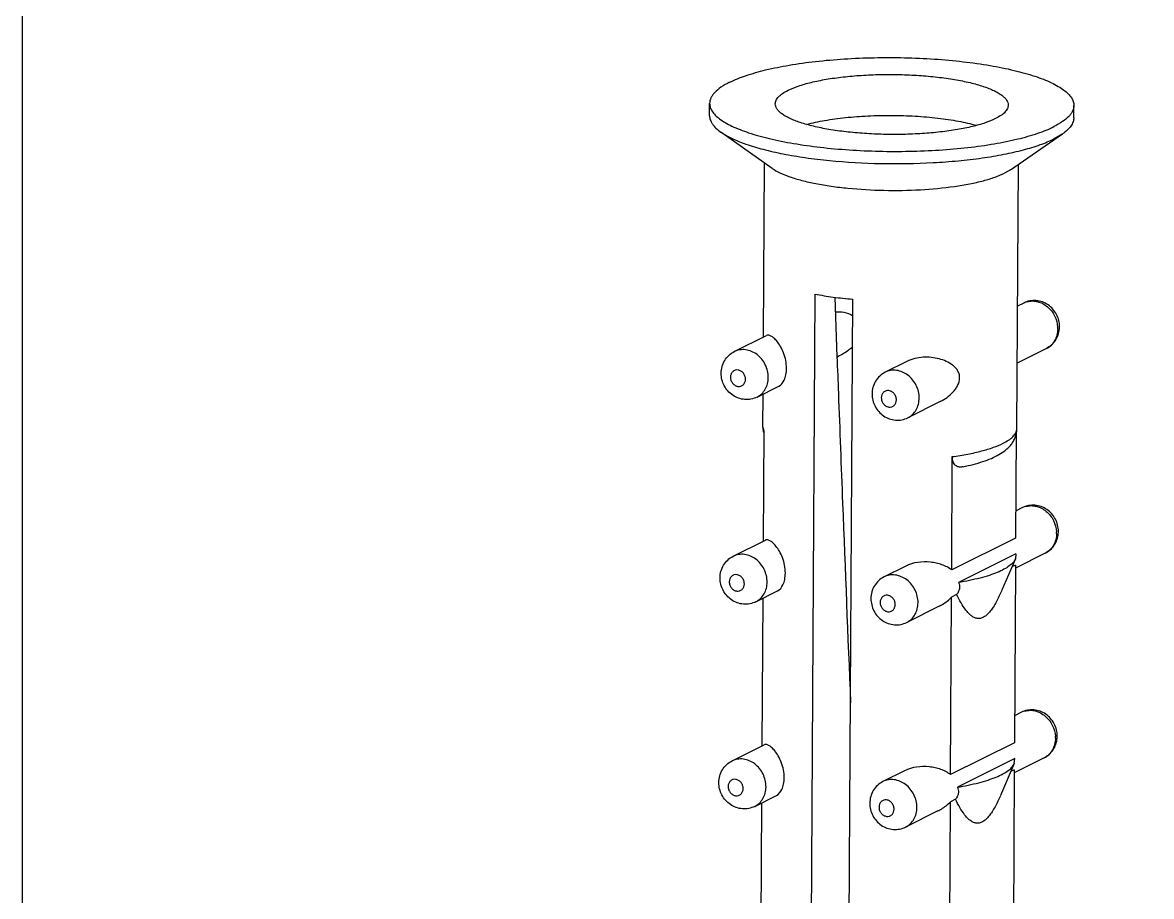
# Model space of a CAD drawing. Extents: x 0 to 1354, y 0 to 992.
# Drawn here: x 988.6 to 1041.9, y 662 to 703.3 of the extents above; entities that cross this region are included whole.
import ezdxf

# ---------------------------------------------------------------- set-up
doc = ezdxf.new("R2010")
doc.units = 0
doc.header["$LTSCALE"] = 10
doc.header["$MEASUREMENT"] = 0
doc.layers.get('0').update_dxf_attribs({"linetype": 'CONTINUOUS'})
doc.layers.add('02___PRT_ALL_AXES', color=7, linetype='CONTINUOUS')

msp = doc.modelspace()

# ---------------------------------------------------------------- linework, layer by layer
at = {"color": 7, "linetype": 'Continuous'}
for p, q in [((1025.721, 631.882), (1026.05, 690.436)), ((1026.979, 690.287), (1027.085, 687.478)), ((1027.502, 631.638), (1027.831, 690.193)), ((1023.586, 684.155), (1023.625, 683.976)), ((1035.586, 684.086), (1035.586, 684.087)), ((1035.54, 678.175), (1032.829, 676.82)), ((1035.511, 677.928), (1034.861, 676.426)), ((1035.54, 678.175), (1035.511, 677.928)), ((1035.51, 677.634), (1035.349, 677.554)), ((1032.737, 676.248), (1032.496, 676.128)), ((1035.486, 668.513), (1032.774, 667.157)), ((1035.457, 668.266), (1034.806, 666.763)), ((1035.457, 668.266), (1035.486, 668.513)), ((1035.455, 667.972), (1035.295, 667.891)), ((1032.683, 666.586), (1032.442, 666.465))]:
    msp.add_line(p, q, dxfattribs=at)
msp.add_lwpolyline([(988.62, 618.265), (988.62, 618.265), (988.62, 782.944), (1095.253, 782.944), (1095.253, 618.265)])
for centre, radius, start, end in [((1036.305, 689.213), 0.896, 105.0908, 116.5406), ((1036.245, 688.802), 1.265, 359.69, 3.3256), ((1036.388, 688.895), 1.209, 354.7318, 359.6764), ((1035.183, 684.09), 0.403, 350.753, 359.4482), ((4979.922, 833.126), 3955.515, 182.210338, 182.346963), ((1036.25, 679.551), 0.896, 105.0908, 116.5406), ((1036.19, 679.139), 1.265, 359.69, 3.3256), ((1036.334, 679.232), 1.209, 354.7318, 359.6764), ((1036.196, 669.888), 0.896, 105.0908, 116.5406), ((1036.136, 669.477), 1.265, 359.69, 3.3256), ((1036.28, 669.57), 1.209, 354.7318, 359.6764)]:
    msp.add_arc(centre, radius, start, end, dxfattribs=at)
for points, knots in [([(1024.772, 700.057), (1024.928, 700.135), (1025.287, 700.276), (1025.891, 700.445), (1026.599, 700.587), (1027.391, 700.696), (1028.247, 700.77), (1029.141, 700.807), (1030.051, 700.806), (1030.95, 700.766), (1031.814, 700.688), (1032.618, 700.576), (1033.342, 700.432), (1033.964, 700.261), (1034.408, 700.092), (1034.696, 699.942), (1034.866, 699.831), (1035, 699.718), (1035.098, 699.601), (1035.158, 699.481), (1035.172, 699.397), (1035.172, 699.357)], [0, 0, 0, 0, 0.047876, 0.105682, 0.172286, 0.246166, 0.325494, 0.408251, 0.492298, 0.575456, 0.65557, 0.730595, 0.798664, 0.858183, 0.907945, 0.928964, 0.947397, 0.963347, 0.977069, 0.989033, 1, 1, 1, 1]), ([(1024.172, 699.419), (1024.172, 699.476), (1024.204, 699.599), (1024.329, 699.766), (1024.524, 699.923), (1024.683, 700.012), (1024.772, 700.057)], [0, 0, 0, 0, 0.186146, 0.403765, 0.672393, 1, 1, 1, 1]), ([(1034.571, 698.718), (1034.416, 698.641), (1034.057, 698.499), (1033.453, 698.33), (1032.745, 698.189), (1031.952, 698.08), (1031.097, 698.005), (1030.202, 697.968), (1029.292, 697.97), (1028.393, 698.01), (1027.53, 698.087), (1026.725, 698.199), (1026.002, 698.343), (1025.379, 698.515), (1024.935, 698.684), (1024.647, 698.834), (1024.478, 698.944), (1024.344, 699.058), (1024.246, 699.174), (1024.185, 699.295), (1024.172, 699.379), (1024.172, 699.419)], [0, 0, 0, 0, 0.047876, 0.105682, 0.172286, 0.246166, 0.325494, 0.408251, 0.492298, 0.575456, 0.65557, 0.730595, 0.798664, 0.858183, 0.907945, 0.928964, 0.947397, 0.963347, 0.977069, 0.989033, 1, 1, 1, 1]), ([(1035.172, 699.357), (1035.171, 699.3), (1035.14, 699.176), (1035.014, 699.01), (1034.82, 698.853), (1034.661, 698.763), (1034.571, 698.718)], [0, 0, 0, 0, 0.186146, 0.403765, 0.672393, 1, 1, 1, 1]), ([(1025.656, 698.447), (1025.935, 698.522), (1026.541, 698.65), (1027.508, 698.781), (1028.564, 698.859), (1029.665, 698.882), (1030.766, 698.847), (1031.821, 698.757), (1032.788, 698.616), (1033.393, 698.482), (1033.671, 698.404)], [0, 0, 0, 0, 0.107232, 0.229385, 0.361947, 0.49986, 0.637792, 0.770408, 0.892646, 1, 1, 1, 1]), ([(1026.05, 690.436), (1026.332, 690.381), (1026.925, 690.284), (1027.521, 690.219), (1027.831, 690.193)], [0, 0, 0, 0, 0.480442, 1, 1, 1, 1]), ([(1037.597, 688.888), (1037.598, 688.989), (1037.573, 689.193), (1037.465, 689.48), (1037.29, 689.733), (1037.061, 689.936), (1036.789, 690.075), (1036.491, 690.14), (1036.187, 690.124), (1035.994, 690.059), (1035.904, 690.014)], [0, 0, 0, 0, 0.125412, 0.251172, 0.376846, 0.502211, 0.627115, 0.751613, 0.875869, 1, 1, 1, 1]), ([(1036.071, 690.078), (1036.15, 690.099), (1036.315, 690.12), (1036.566, 690.088), (1036.809, 689.994), (1037.109, 689.792), (1037.397, 689.423), (1037.497, 689.058), (1037.508, 688.875)], [0, 0, 0, 0, 0.114836, 0.232873, 0.355003, 0.481207, 0.740523, 1, 1, 1, 1]), ([(1037.51, 688.795), (1037.509, 688.697), (1037.485, 688.503), (1037.379, 688.235), (1037.208, 688.014), (1037.057, 687.908), (1036.977, 687.868)], [0, 0, 0, 0, 0.263055, 0.516338, 0.760765, 1, 1, 1, 1]), ([(1036.977, 687.868), (1037.063, 687.91), (1037.223, 688.019), (1037.413, 688.238), (1037.543, 688.498), (1037.583, 688.688), (1037.592, 688.784)], [0, 0, 0, 0, 0.249382, 0.499005, 0.749051, 1, 1, 1, 1]), ([(1023.841, 686.499), (1023.842, 686.601), (1023.817, 686.81), (1023.711, 687.105), (1023.541, 687.37), (1023.319, 687.587), (1023.058, 687.739), (1022.777, 687.818), (1022.494, 687.815), (1022.317, 687.759), (1022.236, 687.718)], [0, 0, 0, 0, 0.129452, 0.261225, 0.393028, 0.522644, 0.64831, 0.769235, 0.885889, 1, 1, 1, 1]), ([(1021.616, 686.698), (1021.617, 686.803), (1021.645, 687.013), (1021.77, 687.305), (1021.969, 687.551), (1022.143, 687.671), (1022.236, 687.718)], [0, 0, 0, 0, 0.250995, 0.501131, 0.75069, 1, 1, 1, 1]), ([(1027.085, 687.478), (1027.107, 686.902), (1027.194, 684.599), (1027.283, 682.296), (1027.349, 680.569)], [0, 0, 0, 0, 0.250045, 1, 1, 1, 1]), ([(1022.765, 686.414), (1022.765, 686.466), (1022.747, 686.57), (1022.67, 686.706), (1022.554, 686.808), (1022.415, 686.859), (1022.272, 686.849), (1022.15, 686.777), (1022.07, 686.657), (1022.053, 686.561), (1022.053, 686.512)], [0, 0, 0, 0, 0.132221, 0.266287, 0.3971, 0.521214, 0.638908, 0.75451, 0.873784, 1, 1, 1, 1]), ([(1029.362, 686.744), (1029.269, 686.698), (1029.095, 686.577), (1028.896, 686.331), (1028.772, 686.039), (1028.743, 685.829), (1028.743, 685.724)], [0, 0, 0, 0, 0.249297, 0.498858, 0.749004, 1, 1, 1, 1]), ([(1030.968, 685.525), (1030.969, 685.628), (1030.944, 685.836), (1030.838, 686.132), (1030.667, 686.397), (1030.445, 686.613), (1030.185, 686.766), (1029.904, 686.844), (1029.621, 686.842), (1029.443, 686.785), (1029.362, 686.744)], [0, 0, 0, 0, 0.129452, 0.261225, 0.393028, 0.522644, 0.64831, 0.769235, 0.885889, 1, 1, 1, 1]), ([(1023.309, 685.571), (1023.219, 685.527), (1023.026, 685.461), (1022.722, 685.445), (1022.424, 685.51), (1022.152, 685.65), (1021.923, 685.853), (1021.748, 686.106), (1021.64, 686.393), (1021.615, 686.597), (1021.616, 686.698)], [0, 0, 0, 0, 0.124127, 0.248393, 0.372911, 0.497834, 0.623207, 0.748877, 0.874606, 1, 1, 1, 1]), ([(1022.053, 686.512), (1022.052, 686.46), (1022.071, 686.356), (1022.148, 686.22), (1022.263, 686.118), (1022.403, 686.067), (1022.546, 686.077), (1022.668, 686.149), (1022.747, 686.269), (1022.765, 686.365), (1022.765, 686.414)], [0, 0, 0, 0, 0.132218, 0.266286, 0.397099, 0.521214, 0.638908, 0.754512, 0.873786, 1, 1, 1, 1]), ([(1023.309, 685.571), (1023.389, 685.611), (1023.539, 685.718), (1023.71, 685.939), (1023.817, 686.206), (1023.841, 686.4), (1023.841, 686.499)], [0, 0, 0, 0, 0.239235, 0.483662, 0.736945, 1, 1, 1, 1]), ([(1028.743, 685.724), (1028.742, 685.623), (1028.766, 685.419), (1028.875, 685.132), (1029.049, 684.879), (1029.279, 684.676), (1029.551, 684.537), (1029.849, 684.472), (1030.153, 684.488), (1030.346, 684.553), (1030.435, 684.598)], [0, 0, 0, 0, 0.125412, 0.251172, 0.376846, 0.502211, 0.627115, 0.751613, 0.875869, 1, 1, 1, 1]), ([(1029.892, 685.441), (1029.892, 685.492), (1029.874, 685.596), (1029.797, 685.733), (1029.681, 685.834), (1029.542, 685.886), (1029.399, 685.876), (1029.277, 685.804), (1029.197, 685.683), (1029.179, 685.587), (1029.179, 685.538)], [0, 0, 0, 0, 0.132221, 0.266287, 0.3971, 0.521213, 0.638907, 0.75451, 0.873784, 1, 1, 1, 1]), ([(1029.179, 685.538), (1029.179, 685.487), (1029.197, 685.383), (1029.274, 685.246), (1029.39, 685.144), (1029.529, 685.093), (1029.672, 685.103), (1029.794, 685.175), (1029.874, 685.295), (1029.892, 685.392), (1029.892, 685.441)], [0, 0, 0, 0, 0.132218, 0.266286, 0.397099, 0.521213, 0.638908, 0.754512, 0.873786, 1, 1, 1, 1]), ([(1030.435, 684.598), (1030.516, 684.638), (1030.666, 684.744), (1030.837, 684.965), (1030.943, 685.233), (1030.967, 685.427), (1030.968, 685.525)], [0, 0, 0, 0, 0.239235, 0.483662, 0.736945, 1, 1, 1, 1]), ([(1023.586, 684.155), (1023.586, 684.13), (1023.589, 684.031), (1023.604, 683.932), (1023.623, 683.86)], [0, 0, 0, 0, 0.252143, 1, 1, 1, 1]), ([(1033.039, 682.283), (1033.356, 682.349), (1033.809, 682.462), (1034.369, 682.67), (1034.729, 682.844), (1034.996, 683.021), (1035.184, 683.186), (1035.313, 683.329), (1035.424, 683.492), (1035.513, 683.674), (1035.572, 683.875), (1035.585, 684.016), (1035.586, 684.087)], [0, 0, 0, 0, 0.288312, 0.415173, 0.53242, 0.643892, 0.699359, 0.755883, 0.814419, 0.874527, 0.936015, 1, 1, 1, 1]), ([(1034.931, 683.391), (1035.021, 683.436), (1035.182, 683.526), (1035.384, 683.682), (1035.522, 683.845), (1035.571, 683.967), (1035.581, 684.025)], [0, 0, 0, 0, 0.321918, 0.590636, 0.812163, 1, 1, 1, 1]), ([(1032.533, 682.76), (1032.778, 682.794), (1033.242, 682.87), (1033.891, 683.014), (1034.45, 683.182), (1034.784, 683.317), (1034.931, 683.391)], [0, 0, 0, 0, 0.297801, 0.566552, 0.801709, 1, 1, 1, 1]), ([(1033.039, 682.283), (1032.986, 682.272), (1032.904, 682.264), (1032.796, 682.283), (1032.718, 682.318), (1032.645, 682.379), (1032.583, 682.473), (1032.541, 682.604), (1032.533, 682.705), (1032.533, 682.76)], [0, 0, 0, 0, 0.197471, 0.294643, 0.394971, 0.505331, 0.636215, 0.799643, 1, 1, 1, 1]), ([(1037.543, 679.226), (1037.543, 679.327), (1037.519, 679.53), (1037.41, 679.817), (1037.236, 680.07), (1037.007, 680.273), (1036.734, 680.413), (1036.436, 680.478), (1036.132, 680.462), (1035.94, 680.397), (1035.85, 680.352)], [0, 0, 0, 0, 0.125412, 0.251172, 0.376846, 0.502211, 0.627115, 0.751613, 0.875869, 1, 1, 1, 1]), ([(1036.017, 680.416), (1036.095, 680.437), (1036.261, 680.458), (1036.512, 680.425), (1036.755, 680.331), (1037.054, 680.129), (1037.343, 679.76), (1037.443, 679.396), (1037.453, 679.213)], [0, 0, 0, 0, 0.114836, 0.232873, 0.355003, 0.481207, 0.740523, 1, 1, 1, 1]), ([(1037.456, 679.133), (1037.455, 679.034), (1037.431, 678.84), (1037.324, 678.573), (1037.153, 678.352), (1037.003, 678.245), (1036.923, 678.205)], [0, 0, 0, 0, 0.263055, 0.516338, 0.760765, 1, 1, 1, 1]), ([(1036.923, 678.205), (1037.008, 678.248), (1037.169, 678.357), (1037.359, 678.575), (1037.488, 678.836), (1037.529, 679.026), (1037.538, 679.121)], [0, 0, 0, 0, 0.249382, 0.499005, 0.749051, 1, 1, 1, 1]), ([(1021.562, 677.035), (1021.562, 677.14), (1021.591, 677.35), (1021.715, 677.642), (1021.914, 677.888), (1022.088, 678.009), (1022.181, 678.056)], [0, 0, 0, 0, 0.250995, 0.501131, 0.75069, 1, 1, 1, 1]), ([(1023.787, 676.836), (1023.788, 676.939), (1023.763, 677.147), (1023.657, 677.443), (1023.487, 677.708), (1023.264, 677.924), (1023.004, 678.077), (1022.723, 678.155), (1022.44, 678.153), (1022.262, 678.096), (1022.181, 678.056)], [0, 0, 0, 0, 0.129452, 0.261225, 0.393028, 0.522644, 0.64831, 0.769235, 0.885889, 1, 1, 1, 1]), ([(1035.511, 677.928), (1035.484, 677.867), (1035.399, 677.743), (1035.212, 677.582), (1034.96, 677.428), (1034.643, 677.282), (1034.267, 677.147), (1033.66, 676.973), (1033.171, 676.876), (1032.829, 676.82)], [0, 0, 0, 0, 0.067093, 0.148632, 0.247368, 0.364165, 0.498856, 0.650665, 1, 1, 1, 1]), ([(1022.711, 676.752), (1022.711, 676.803), (1022.693, 676.907), (1022.616, 677.044), (1022.5, 677.146), (1022.361, 677.197), (1022.218, 677.187), (1022.096, 677.115), (1022.016, 676.995), (1021.998, 676.898), (1021.998, 676.849)], [0, 0, 0, 0, 0.132221, 0.266287, 0.3971, 0.521214, 0.638908, 0.75451, 0.873784, 1, 1, 1, 1]), ([(1030.914, 675.863), (1030.914, 675.965), (1030.89, 676.174), (1030.783, 676.469), (1030.613, 676.734), (1030.391, 676.951), (1030.131, 677.103), (1029.85, 677.182), (1029.567, 677.179), (1029.389, 677.123), (1029.308, 677.082)], [0, 0, 0, 0, 0.129452, 0.261225, 0.393028, 0.522644, 0.64831, 0.769235, 0.885889, 1, 1, 1, 1]), ([(1023.255, 675.909), (1023.165, 675.864), (1022.972, 675.799), (1022.668, 675.783), (1022.37, 675.848), (1022.098, 675.987), (1021.868, 676.191), (1021.694, 676.444), (1021.585, 676.731), (1021.561, 676.934), (1021.562, 677.035)], [0, 0, 0, 0, 0.124127, 0.248393, 0.372911, 0.497834, 0.623207, 0.748877, 0.874606, 1, 1, 1, 1]), ([(1021.998, 676.849), (1021.998, 676.798), (1022.017, 676.694), (1022.093, 676.557), (1022.209, 676.456), (1022.348, 676.404), (1022.491, 676.414), (1022.613, 676.486), (1022.693, 676.607), (1022.711, 676.703), (1022.711, 676.752)], [0, 0, 0, 0, 0.132221, 0.266287, 0.397099, 0.521213, 0.638907, 0.75451, 0.873783, 1, 1, 1, 1]), ([(1023.255, 675.909), (1023.335, 675.949), (1023.485, 676.055), (1023.656, 676.276), (1023.763, 676.544), (1023.786, 676.738), (1023.787, 676.836)], [0, 0, 0, 0, 0.239235, 0.483662, 0.736945, 1, 1, 1, 1]), ([(1029.308, 677.082), (1029.215, 677.036), (1029.041, 676.915), (1028.842, 676.669), (1028.717, 676.377), (1028.689, 676.167), (1028.688, 676.062)], [0, 0, 0, 0, 0.249297, 0.498858, 0.749004, 1, 1, 1, 1]), ([(1032.829, 676.82), (1032.847, 676.781), (1032.877, 676.695), (1032.882, 676.549), (1032.836, 676.393), (1032.774, 676.296), (1032.737, 676.248)], [0, 0, 0, 0, 0.211628, 0.441488, 0.704517, 1, 1, 1, 1]), ([(1028.688, 676.062), (1028.688, 675.961), (1028.712, 675.757), (1028.821, 675.47), (1028.995, 675.217), (1029.225, 675.014), (1029.497, 674.874), (1029.795, 674.809), (1030.099, 674.825), (1030.292, 674.891), (1030.381, 674.935)], [0, 0, 0, 0, 0.125412, 0.251172, 0.376846, 0.502211, 0.627115, 0.751613, 0.875869, 1, 1, 1, 1]), ([(1029.838, 675.778), (1029.838, 675.83), (1029.819, 675.934), (1029.742, 676.07), (1029.627, 676.172), (1029.487, 676.223), (1029.345, 676.213), (1029.222, 676.141), (1029.143, 676.021), (1029.125, 675.925), (1029.125, 675.876)], [0, 0, 0, 0, 0.132221, 0.266287, 0.3971, 0.521213, 0.638907, 0.75451, 0.873784, 1, 1, 1, 1]), ([(1034.856, 676.416), (1034.779, 676.238), (1034.659, 675.98), (1034.473, 675.663), (1034.331, 675.461), (1034.181, 675.297), (1034.025, 675.179), (1033.864, 675.116), (1033.703, 675.114), (1033.553, 675.164), (1033.415, 675.254), (1033.286, 675.375), (1033.12, 675.572), (1032.932, 675.864), (1032.801, 676.116), (1032.737, 676.248)], [0, 0, 0, 0, 0.173088, 0.253249, 0.32715, 0.393191, 0.45041, 0.49991, 0.545213, 0.590633, 0.638989, 0.691185, 0.747191, 0.868709, 1, 1, 1, 1]), ([(1029.125, 675.876), (1029.125, 675.824), (1029.143, 675.72), (1029.22, 675.584), (1029.336, 675.482), (1029.475, 675.431), (1029.618, 675.441), (1029.74, 675.513), (1029.82, 675.633), (1029.837, 675.729), (1029.838, 675.778)], [0, 0, 0, 0, 0.132222, 0.266288, 0.3971, 0.521214, 0.638908, 0.754511, 0.873784, 1, 1, 1, 1]), ([(1030.381, 674.935), (1030.461, 674.975), (1030.612, 675.082), (1030.782, 675.303), (1030.889, 675.57), (1030.913, 675.764), (1030.914, 675.863)], [0, 0, 0, 0, 0.239235, 0.483662, 0.736945, 1, 1, 1, 1]), ([(1037.489, 669.563), (1037.489, 669.664), (1037.465, 669.868), (1037.356, 670.155), (1037.182, 670.408), (1036.952, 670.611), (1036.68, 670.751), (1036.382, 670.816), (1036.078, 670.8), (1035.885, 670.734), (1035.796, 670.69)], [0, 0, 0, 0, 0.125412, 0.251172, 0.376846, 0.502211, 0.627115, 0.751613, 0.875869, 1, 1, 1, 1]), ([(1035.963, 670.753), (1036.041, 670.774), (1036.206, 670.796), (1036.457, 670.763), (1036.701, 670.669), (1037, 670.467), (1037.289, 670.098), (1037.389, 669.733), (1037.399, 669.55)], [0, 0, 0, 0, 0.114836, 0.232873, 0.355003, 0.481207, 0.740523, 1, 1, 1, 1]), ([(1037.401, 669.47), (1037.401, 669.372), (1037.377, 669.178), (1037.27, 668.91), (1037.099, 668.689), (1036.949, 668.583), (1036.869, 668.543)], [0, 0, 0, 0, 0.263055, 0.516338, 0.760765, 1, 1, 1, 1]), ([(1036.869, 668.543), (1036.954, 668.586), (1037.115, 668.694), (1037.305, 668.913), (1037.434, 669.173), (1037.475, 669.363), (1037.483, 669.459)], [0, 0, 0, 0, 0.249382, 0.499005, 0.749051, 1, 1, 1, 1]), ([(1021.507, 667.373), (1021.508, 667.478), (1021.536, 667.688), (1021.661, 667.98), (1021.86, 668.226), (1022.034, 668.347), (1022.127, 668.393)], [0, 0, 0, 0, 0.250995, 0.501131, 0.75069, 1, 1, 1, 1]), ([(1023.733, 667.174), (1023.733, 667.277), (1023.709, 667.485), (1023.602, 667.781), (1023.432, 668.045), (1023.21, 668.262), (1022.95, 668.415), (1022.669, 668.493), (1022.386, 668.491), (1022.208, 668.434), (1022.127, 668.393)], [0, 0, 0, 0, 0.129452, 0.261225, 0.393028, 0.522644, 0.64831, 0.769235, 0.885889, 1, 1, 1, 1]), ([(1032.774, 667.157), (1033.117, 667.213), (1033.605, 667.31), (1034.212, 667.484), (1034.589, 667.62), (1034.905, 667.766), (1035.158, 667.92), (1035.344, 668.081), (1035.43, 668.205), (1035.457, 668.266)], [0, 0, 0, 0, 0.349335, 0.501144, 0.635835, 0.752632, 0.851368, 0.932907, 1, 1, 1, 1]), ([(1022.657, 667.089), (1022.657, 667.141), (1022.638, 667.245), (1022.561, 667.382), (1022.446, 667.483), (1022.306, 667.534), (1022.164, 667.524), (1022.041, 667.452), (1021.962, 667.332), (1021.944, 667.236), (1021.944, 667.187)], [0, 0, 0, 0, 0.132221, 0.266287, 0.3971, 0.521214, 0.638908, 0.75451, 0.873784, 1, 1, 1, 1]), ([(1023.2, 666.246), (1023.111, 666.202), (1022.918, 666.136), (1022.614, 666.12), (1022.316, 666.186), (1022.044, 666.325), (1021.814, 666.528), (1021.64, 666.781), (1021.531, 667.068), (1021.507, 667.272), (1021.507, 667.373)], [0, 0, 0, 0, 0.124127, 0.248393, 0.372911, 0.497834, 0.623207, 0.748877, 0.874606, 1, 1, 1, 1]), ([(1021.944, 667.187), (1021.944, 667.136), (1021.962, 667.031), (1022.039, 666.895), (1022.155, 666.793), (1022.294, 666.742), (1022.437, 666.752), (1022.559, 666.824), (1022.639, 666.944), (1022.656, 667.041), (1022.657, 667.089)], [0, 0, 0, 0, 0.132221, 0.266287, 0.3971, 0.521214, 0.638908, 0.75451, 0.873784, 1, 1, 1, 1]), ([(1023.2, 666.246), (1023.28, 666.286), (1023.431, 666.393), (1023.601, 666.614), (1023.708, 666.881), (1023.732, 667.075), (1023.733, 667.174)], [0, 0, 0, 0, 0.239235, 0.483662, 0.736945, 1, 1, 1, 1]), ([(1029.254, 667.42), (1029.161, 667.373), (1028.987, 667.253), (1028.788, 667.006), (1028.663, 666.714), (1028.635, 666.504), (1028.634, 666.399)], [0, 0, 0, 0, 0.249297, 0.498858, 0.749004, 1, 1, 1, 1]), ([(1030.859, 666.2), (1030.86, 666.303), (1030.836, 666.511), (1030.729, 666.807), (1030.559, 667.072), (1030.337, 667.288), (1030.077, 667.441), (1029.795, 667.519), (1029.512, 667.517), (1029.335, 667.46), (1029.254, 667.42)], [0, 0, 0, 0, 0.129452, 0.261225, 0.393028, 0.522644, 0.64831, 0.769235, 0.885889, 1, 1, 1, 1]), ([(1032.774, 667.157), (1032.793, 667.119), (1032.822, 667.032), (1032.828, 666.887), (1032.781, 666.73), (1032.72, 666.633), (1032.683, 666.586)], [0, 0, 0, 0, 0.211465, 0.441327, 0.704594, 1, 1, 1, 1]), ([(1029.783, 666.116), (1029.784, 666.167), (1029.765, 666.271), (1029.688, 666.408), (1029.572, 666.51), (1029.433, 666.561), (1029.29, 666.551), (1029.168, 666.479), (1029.088, 666.359), (1029.071, 666.262), (1029.071, 666.213)], [0, 0, 0, 0, 0.132221, 0.266287, 0.3971, 0.521213, 0.638907, 0.75451, 0.873784, 1, 1, 1, 1]), ([(1034.802, 666.753), (1034.725, 666.575), (1034.604, 666.318), (1034.419, 666.001), (1034.276, 665.799), (1034.127, 665.635), (1033.971, 665.517), (1033.809, 665.454), (1033.649, 665.451), (1033.499, 665.502), (1033.361, 665.592), (1033.232, 665.712), (1033.066, 665.91), (1032.878, 666.202), (1032.747, 666.453), (1032.683, 666.586)], [0, 0, 0, 0, 0.173088, 0.253249, 0.32715, 0.393191, 0.45041, 0.49991, 0.545213, 0.590633, 0.638989, 0.691185, 0.747191, 0.868709, 1, 1, 1, 1]), ([(1028.634, 666.399), (1028.633, 666.298), (1028.658, 666.095), (1028.767, 665.807), (1028.941, 665.555), (1029.17, 665.351), (1029.442, 665.212), (1029.74, 665.147), (1030.045, 665.163), (1030.237, 665.228), (1030.327, 665.273)], [0, 0, 0, 0, 0.125412, 0.251172, 0.376846, 0.502211, 0.627115, 0.751613, 0.875869, 1, 1, 1, 1]), ([(1029.071, 666.213), (1029.07, 666.162), (1029.089, 666.058), (1029.166, 665.921), (1029.281, 665.82), (1029.421, 665.768), (1029.564, 665.778), (1029.686, 665.85), (1029.766, 665.971), (1029.783, 666.067), (1029.783, 666.116)], [0, 0, 0, 0, 0.132221, 0.266287, 0.3971, 0.521213, 0.638907, 0.75451, 0.873784, 1, 1, 1, 1]), ([(1030.327, 665.273), (1030.407, 665.313), (1030.557, 665.419), (1030.728, 665.64), (1030.835, 665.908), (1030.859, 666.102), (1030.859, 666.2)], [0, 0, 0, 0, 0.239235, 0.483662, 0.736945, 1, 1, 1, 1])]:
    msp.add_open_spline(points, degree=3, knots=knots, dxfattribs=at)
at = {"layer": '02___PRT_ALL_AXES', "color": 7, "linetype": 'Continuous'}
for p, q in [((1021.069, 698.856), (1021.072, 699.436)), ((1038.268, 698.76), (1038.272, 699.339)), ((1024.026, 696.372), (1021.597, 698.086)), ((1035.283, 696.308), (1037.731, 697.995)), ((1037.731, 697.995), (1037.33, 697.761)), ((1023.61, 688.405), (1023.656, 696.633)), ((1035.586, 684.087), (1035.656, 696.565)), ((1035.283, 696.308), (1035.003, 696.145)), ((1035.904, 690.014), (1035.618, 689.872)), ((1022.236, 687.718), (1023.761, 688.481)), ((1036.977, 687.868), (1035.603, 687.181)), ((1027.086, 687.459), (1027.127, 687.48)), ((1030.388, 687.257), (1029.362, 686.744)), ((1023.309, 685.571), (1024.334, 686.084)), ((1023.586, 684.155), (1023.595, 685.714)), ((1031.961, 685.36), (1030.435, 684.598)), ((1023.625, 683.976), (1023.596, 678.763)), ((1035.545, 683.859), (1035.517, 678.916)), ((1032.503, 677.41), (1032.533, 682.76)), ((1035.85, 680.352), (1035.524, 680.189)), ((1022.181, 678.056), (1023.707, 678.818)), ((1035.517, 678.916), (1032.503, 677.41)), ((1036.923, 678.205), (1035.509, 677.498)), ((1030.333, 677.594), (1029.308, 677.082)), ((1035.51, 677.634), (1035.462, 669.254)), ((1023.255, 675.909), (1024.28, 676.421)), ((1023.581, 676.072), (1023.541, 669.1)), ((1032.449, 667.747), (1032.496, 676.128)), ((1031.907, 675.698), (1030.381, 674.935)), ((1035.796, 670.69), (1035.47, 670.527)), ((1022.127, 668.393), (1023.653, 669.156)), ((1035.462, 669.254), (1032.449, 667.747)), ((1036.869, 668.543), (1035.454, 667.836)), ((1030.279, 667.932), (1029.254, 667.42)), ((1035.455, 667.972), (1035.408, 659.591)), ((1023.2, 666.246), (1024.226, 666.759)), ((1032.395, 658.085), (1032.442, 666.465)), ((1023.526, 666.409), (1023.487, 659.438)), ((1031.852, 666.035), (1030.327, 665.273))]:
    msp.add_line(p, q, dxfattribs=at)
for points, knots in [([(1022.011, 700.434), (1022.254, 700.556), (1022.815, 700.777), (1023.76, 701.041), (1024.867, 701.262), (1026.106, 701.433), (1027.443, 701.55), (1028.843, 701.607), (1030.265, 701.605), (1031.67, 701.542), (1033.021, 701.421), (1034.279, 701.246), (1035.41, 701.021), (1036.383, 700.753), (1037.078, 700.488), (1037.528, 700.254), (1037.793, 700.082), (1038.003, 699.904), (1038.156, 699.721), (1038.25, 699.533), (1038.272, 699.402), (1038.272, 699.339)], [0, 0, 0, 0, 0.047876, 0.105682, 0.172286, 0.246166, 0.325494, 0.408251, 0.492298, 0.575456, 0.65557, 0.730595, 0.798664, 0.858183, 0.907945, 0.928964, 0.947397, 0.963347, 0.977069, 0.989033, 1, 1, 1, 1]), ([(1022.011, 700.434), (1021.871, 700.364), (1021.623, 700.224), (1021.356, 700.01), (1021.207, 699.831), (1021.13, 699.701), (1021.083, 699.569), (1021.072, 699.48), (1021.072, 699.436)], [0, 0, 0, 0, 0.327021, 0.59517, 0.709531, 0.813088, 0.908677, 1, 1, 1, 1]), ([(1021.072, 699.436), (1021.072, 699.374), (1021.093, 699.243), (1021.188, 699.054), (1021.341, 698.872), (1021.55, 698.694), (1021.815, 698.522), (1022.266, 698.287), (1022.96, 698.022), (1023.933, 697.754), (1025.065, 697.53), (1026.322, 697.354), (1027.673, 697.233), (1029.079, 697.171), (1030.501, 697.168), (1031.9, 697.226), (1033.238, 697.342), (1034.477, 697.513), (1035.584, 697.734), (1036.528, 697.998), (1037.089, 698.219), (1037.333, 698.341)], [0, 0, 0, 0, 0.010967, 0.022931, 0.036653, 0.052603, 0.071036, 0.092055, 0.141817, 0.201336, 0.269405, 0.34443, 0.424544, 0.507702, 0.591749, 0.674506, 0.753834, 0.827714, 0.894318, 0.952124, 1, 1, 1, 1]), ([(1038.272, 699.339), (1038.271, 699.296), (1038.26, 699.206), (1038.213, 699.075), (1038.136, 698.945), (1037.987, 698.766), (1037.721, 698.552), (1037.473, 698.411), (1037.333, 698.341)], [0, 0, 0, 0, 0.091323, 0.186912, 0.290469, 0.40483, 0.672979, 1, 1, 1, 1]), ([(1021.069, 698.856), (1021.068, 698.79), (1021.093, 698.65), (1021.2, 698.451), (1021.372, 698.258), (1021.516, 698.143), (1021.597, 698.086)], [0, 0, 0, 0, 0.205032, 0.43085, 0.692804, 1, 1, 1, 1]), ([(1038.268, 698.76), (1038.268, 698.694), (1038.242, 698.554), (1038.133, 698.355), (1037.959, 698.165), (1037.813, 698.051), (1037.731, 697.995)], [0, 0, 0, 0, 0.204979, 0.430721, 0.692643, 1, 1, 1, 1]), ([(1021.597, 698.086), (1021.758, 697.972), (1022.145, 697.759), (1022.818, 697.492), (1023.632, 697.251), (1024.57, 697.041), (1025.615, 696.867), (1027.152, 696.683), (1029.169, 696.57), (1031.204, 696.602), (1032.798, 696.72), (1033.914, 696.851), (1034.941, 697.021), (1035.859, 697.227), (1036.649, 697.465), (1037.121, 697.657), (1037.33, 697.761)], [0, 0, 0, 0, 0.036764, 0.081807, 0.134746, 0.194817, 0.260995, 0.332069, 0.483379, 0.637104, 0.711134, 0.781345, 0.846409, 0.905141, 0.956584, 1, 1, 1, 1]), ([(1024.026, 696.372), (1024.139, 696.292), (1024.409, 696.144), (1024.878, 695.958), (1025.446, 695.79), (1026.101, 695.643), (1026.829, 695.521), (1027.902, 695.393), (1029.309, 695.314), (1030.992, 695.341), (1032.346, 695.465), (1033.336, 695.629), (1033.977, 695.773), (1034.528, 695.938), (1034.857, 696.073), (1035.003, 696.145)], [0, 0, 0, 0, 0.036768, 0.08181, 0.13475, 0.194824, 0.261005, 0.332079, 0.483396, 0.637126, 0.781338, 0.846404, 0.905137, 0.956585, 1, 1, 1, 1]), ([(1027.001, 689.601), (1027.137, 689.609), (1027.426, 689.598), (1027.704, 689.498), (1027.83, 689.416)], [0, 0, 0, 0, 0.477502, 1, 1, 1, 1]), ([(1024.701, 686.929), (1024.702, 687.053), (1024.677, 687.301), (1024.577, 687.648), (1024.435, 687.947), (1024.276, 688.182), (1024.122, 688.349), (1023.998, 688.442), (1023.909, 688.482), (1023.854, 688.496), (1023.804, 688.496), (1023.774, 688.487), (1023.76, 688.48)], [0, 0, 0, 0, 0.188931, 0.376116, 0.546808, 0.691114, 0.805487, 0.891181, 0.924681, 0.953034, 0.977535, 1, 1, 1, 1]), ([(1027.823, 687.942), (1027.769, 687.89), (1027.555, 687.71), (1027.31, 687.571), (1027.127, 687.48)], [0, 0, 0, 0, 0.268315, 1, 1, 1, 1]), ([(1032.879, 686.48), (1032.879, 686.544), (1032.862, 686.668), (1032.785, 686.834), (1032.675, 686.972), (1032.502, 687.125), (1032.246, 687.27), (1031.906, 687.387), (1031.538, 687.452), (1031.02, 687.465), (1030.623, 687.374), (1030.385, 687.256)], [0, 0, 0, 0, 0.064032, 0.124564, 0.182987, 0.240724, 0.357119, 0.477362, 0.602344, 0.732015, 1, 1, 1, 1]), ([(1024.331, 686.082), (1024.447, 686.14), (1024.589, 686.333), (1024.683, 686.637), (1024.701, 686.828), (1024.701, 686.929)], [0, 0, 0, 0, 0.406659, 0.683747, 1, 1, 1, 1]), ([(1031.965, 685.362), (1032.075, 685.418), (1032.289, 685.547), (1032.525, 685.753), (1032.686, 685.948), (1032.821, 686.163), (1032.878, 686.354), (1032.879, 686.48)], [0, 0, 0, 0, 0.246451, 0.494856, 0.620728, 0.747907, 1, 1, 1, 1]), ([(1024.647, 677.266), (1024.648, 677.39), (1024.623, 677.638), (1024.522, 677.985), (1024.381, 678.285), (1024.222, 678.52), (1024.068, 678.686), (1023.944, 678.779), (1023.855, 678.82), (1023.8, 678.834), (1023.75, 678.834), (1023.719, 678.824), (1023.706, 678.818)], [0, 0, 0, 0, 0.188909, 0.376073, 0.546755, 0.691062, 0.805447, 0.891159, 0.924667, 0.953028, 0.977533, 1, 1, 1, 1]), ([(1032.503, 677.41), (1032.366, 677.518), (1032.122, 677.64), (1031.775, 677.739), (1031.204, 677.832), (1030.683, 677.769), (1030.331, 677.593)], [0, 0, 0, 0, 0.232176, 0.353206, 0.477865, 1, 1, 1, 1]), ([(1024.277, 676.42), (1024.393, 676.478), (1024.535, 676.67), (1024.628, 676.974), (1024.647, 677.165), (1024.647, 677.266)], [0, 0, 0, 0, 0.406665, 0.683746, 1, 1, 1, 1]), ([(1031.91, 675.699), (1031.964, 675.727), (1032.176, 675.844), (1032.371, 675.995), (1032.496, 676.128)], [0, 0, 0, 0, 0.249257, 1, 1, 1, 1]), ([(1024.593, 667.604), (1024.594, 667.728), (1024.568, 667.976), (1024.468, 668.323), (1024.326, 668.622), (1024.168, 668.857), (1024.014, 669.024), (1023.889, 669.117), (1023.801, 669.157), (1023.745, 669.171), (1023.695, 669.171), (1023.665, 669.162), (1023.652, 669.155)], [0, 0, 0, 0, 0.188909, 0.376073, 0.546755, 0.691062, 0.805447, 0.891159, 0.924667, 0.953028, 0.977533, 1, 1, 1, 1]), ([(1032.449, 667.747), (1032.311, 667.856), (1032.068, 667.977), (1031.721, 668.076), (1031.15, 668.17), (1030.629, 668.107), (1030.277, 667.931)], [0, 0, 0, 0, 0.232176, 0.353206, 0.477865, 1, 1, 1, 1]), ([(1024.222, 666.757), (1024.339, 666.815), (1024.481, 667.008), (1024.574, 667.312), (1024.592, 667.503), (1024.593, 667.604)], [0, 0, 0, 0, 0.406665, 0.683746, 1, 1, 1, 1]), ([(1031.856, 666.037), (1031.91, 666.064), (1032.122, 666.181), (1032.317, 666.333), (1032.442, 666.465)], [0, 0, 0, 0, 0.249257, 1, 1, 1, 1])]:
    msp.add_open_spline(points, degree=3, knots=knots, dxfattribs=at)

doc.saveas('drawing.dxf')
